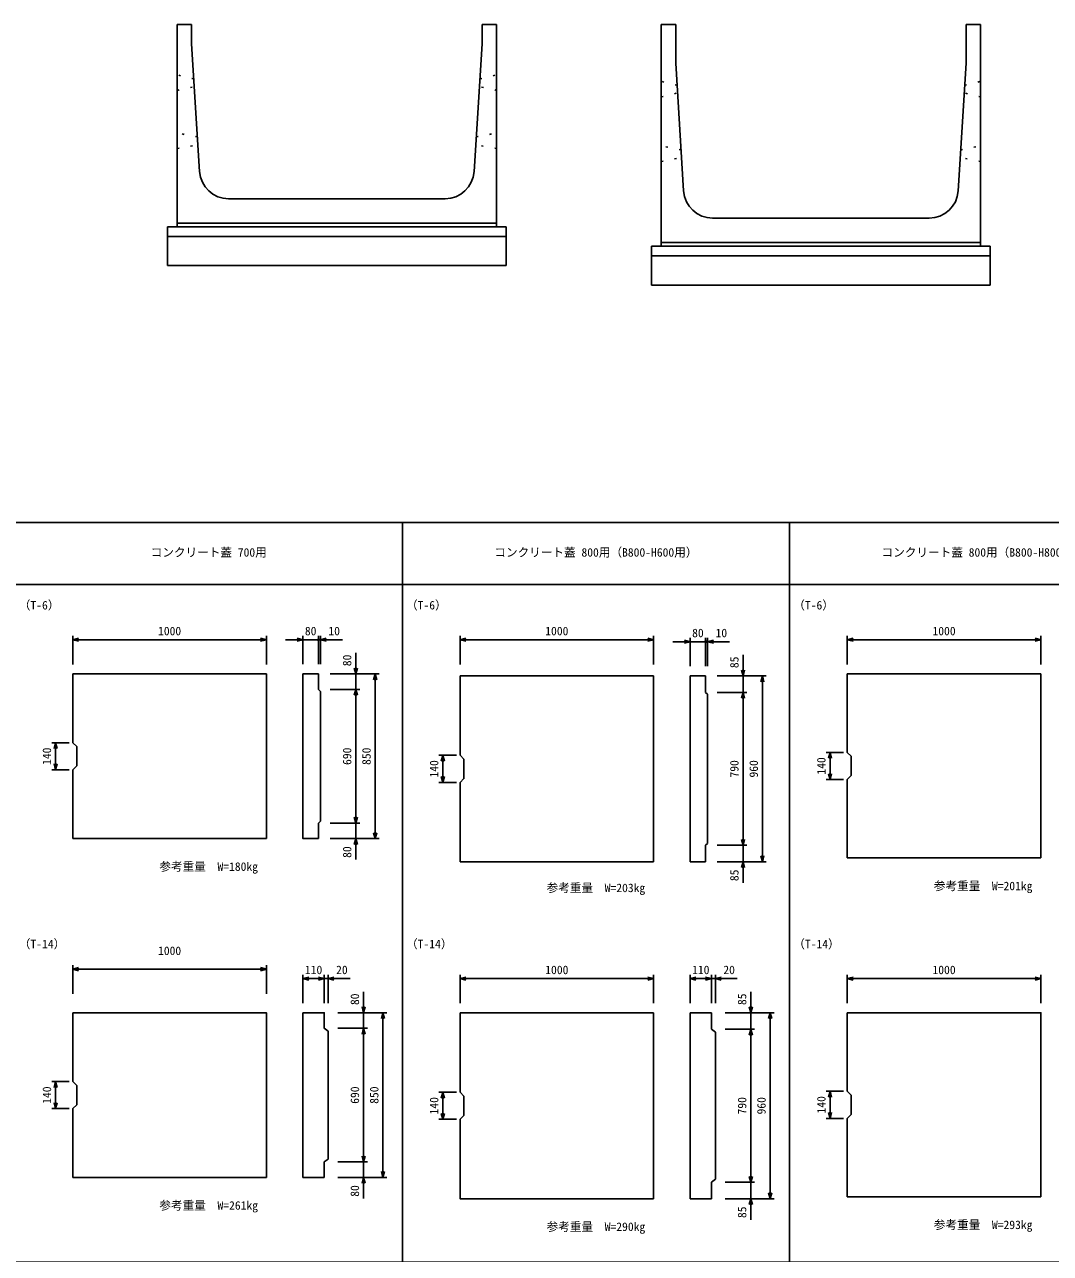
# Model space of a CAD drawing. Units: millimetres, scale not verified. Extents: x -33600 to 33600, y -11880 to 11880.
# Drawn here: x -21326 to -16028, y -5537 to 809 of the extents above; entities that cross this region are included whole.
import ezdxf
from ezdxf.enums import TextEntityAlignment as Align

# ---------------------------------------------------------------- set-up
doc = ezdxf.new("R2010")
doc.units = ezdxf.units.MM
doc.header["$LTSCALE"] = 40
doc.linetypes.add('DOTTED', pattern=[1.75, 0.25, -1.5])
for name, color, linetype, lineweight in [('0-0_DIM', 7, 'Continuous', 25), ('0-2_HATCH', 6, 'Continuous', 25), ('0-5_OUTLINE', 3, 'Continuous', 25), ('0-6_OUTLINE2', 4, 'DOTTED', 25), ('0-7_TXT', 7, 'Continuous', 25)]:
    doc.layers.add(name, color=color, linetype=linetype, lineweight=lineweight)
doc.styles.add('ＭＳ ゴシック', font='')
doc.styles.get('ＭＳ ゴシック').set_extended_font_data('MS Gothic')

msp = doc.modelspace()

# ---------------------------------------------------------------- linework, layer by layer
at = {"layer": '0-0_DIM'}
for p, q in [((-21076.89, -2348.19), (-21076.89, -2495.32)), ((-21076.89, -2368.19), (-20076.89, -2368.19)), ((-20076.89, -2348.19), (-20076.89, -2495.32)), ((-19888.3, -2368.19), (-19978.3, -2368.19)), ((-19888.3, -2348.19), (-19888.3, -2494.59)), ((-19888.3, -2368.19), (-19808.3, -2368.19)), ((-19808.3, -2348.19), (-19808.3, -2494.59)), ((-19808.3, -2368.19), (-19798.3, -2368.19)), ((-19798.3, -2348.19), (-19798.3, -2494.59)), ((-19684.77, -2368.19), (-19798.3, -2368.19)), ((-19076.89, -2348.19), (-19076.89, -2495.32)), ((-19076.89, -2368.19), (-18076.89, -2368.19)), ((-18076.89, -2348.19), (-18076.89, -2495.32)), ((-17888.3, -2378.19), (-17978.3, -2378.19)), ((-17888.3, -2358.19), (-17888.3, -2504.59)), ((-17888.3, -2378.19), (-17808.3, -2378.19)), ((-17808.3, -2358.19), (-17808.3, -2504.59)), ((-17808.3, -2378.19), (-17798.3, -2378.19)), ((-17798.3, -2358.19), (-17798.3, -2504.59)), ((-17684.77, -2378.19), (-17798.3, -2378.19)), ((-17076.89, -2348.19), (-17076.89, -2495.32)), ((-17076.89, -2368.19), (-16076.89, -2368.19)), ((-16076.89, -2348.19), (-16076.89, -2495.32)), ((-19615.22, -2435.87), (-19615.22, -2544.72)), ((-17615.22, -2445.87), (-17615.22, -2554.72)), ((-19495.22, -2544.72), (-19748.3, -2544.72)), ((-19615.22, -2624.72), (-19615.22, -2544.72)), ((-19515.22, -3394.72), (-19515.22, -2544.72)), ((-17495.22, -2554.72), (-17748.3, -2554.72)), ((-17615.22, -2639.72), (-17615.22, -2554.72)), ((-17515.22, -3514.72), (-17515.22, -2554.72)), ((-19595.22, -2624.72), (-19748.3, -2624.72)), ((-19615.22, -3314.72), (-19615.22, -2624.72)), ((-17595.22, -2639.72), (-17748.3, -2639.72)), ((-17615.22, -3429.72), (-17615.22, -2639.72)), ((-21185.89, -2899.72), (-21095.89, -2899.72)), ((-21165.89, -2899.72), (-21165.89, -3039.72)), ((-19185.89, -2964.72), (-19095.89, -2964.72)), ((-19165.89, -2964.72), (-19165.89, -3104.72)), ((-17185.89, -2949.72), (-17095.89, -2949.72)), ((-17165.89, -2949.72), (-17165.89, -3089.72)), ((-21185.89, -3039.72), (-21095.89, -3039.72)), ((-19185.89, -3104.72), (-19095.89, -3104.72)), ((-17185.89, -3089.72), (-17095.89, -3089.72)), ((-19595.22, -3314.72), (-19748.3, -3314.72)), ((-19615.22, -3314.72), (-19615.22, -3394.72)), ((-19495.22, -3394.72), (-19748.3, -3394.72)), ((-19615.22, -3503.57), (-19615.22, -3394.72)), ((-17595.22, -3429.72), (-17748.3, -3429.72)), ((-17615.22, -3429.72), (-17615.22, -3514.72)), ((-17495.22, -3514.72), (-17748.3, -3514.72)), ((-17615.22, -3623.57), (-17615.22, -3514.72)), ((-21076.89, -4049.51), (-21076.89, -4196.64)), ((-20076.89, -4049.51), (-20076.89, -4196.64)), ((-21076.89, -4069.51), (-20076.89, -4069.51)), ((-19888.3, -4098.19), (-19888.3, -4244.59)), ((-19888.3, -4118.19), (-19778.3, -4118.19)), ((-19778.3, -4098.19), (-19778.3, -4244.59)), ((-19778.3, -4118.19), (-19758.3, -4118.19)), ((-19758.3, -4098.19), (-19758.3, -4244.59)), ((-19644.77, -4118.19), (-19758.3, -4118.19)), ((-19076.89, -4098.19), (-19076.89, -4245.32)), ((-19076.89, -4118.19), (-18076.89, -4118.19)), ((-18076.89, -4098.19), (-18076.89, -4245.32)), ((-17888.3, -4098.19), (-17888.3, -4244.59)), ((-17888.3, -4118.19), (-17778.3, -4118.19)), ((-17778.3, -4098.19), (-17778.3, -4244.59)), ((-17778.3, -4118.19), (-17758.3, -4118.19)), ((-17758.3, -4098.19), (-17758.3, -4244.59)), ((-17644.77, -4118.19), (-17758.3, -4118.19)), ((-17076.89, -4098.19), (-17076.89, -4245.32)), ((-17076.89, -4118.19), (-16076.89, -4118.19)), ((-16076.89, -4098.19), (-16076.89, -4245.32)), ((-19575.22, -4185.87), (-19575.22, -4294.72)), ((-17575.22, -4185.87), (-17575.22, -4294.72)), ((-19455.22, -4294.72), (-19708.3, -4294.72)), ((-19575.22, -4374.72), (-19575.22, -4294.72)), ((-19475.22, -5144.72), (-19475.22, -4294.72)), ((-17455.22, -4294.72), (-17708.3, -4294.72)), ((-17575.22, -4379.72), (-17575.22, -4294.72)), ((-17475.22, -5254.72), (-17475.22, -4294.72)), ((-19555.22, -4374.72), (-19708.3, -4374.72)), ((-19575.22, -5064.72), (-19575.22, -4374.72)), ((-17555.22, -4379.72), (-17708.3, -4379.72)), ((-17575.22, -5169.72), (-17575.22, -4379.72)), ((-21185.89, -4649.72), (-21095.89, -4649.72)), ((-21165.89, -4649.72), (-21165.89, -4789.72)), ((-19185.89, -4704.72), (-19095.89, -4704.72)), ((-19165.89, -4704.72), (-19165.89, -4844.72)), ((-17185.89, -4699.72), (-17095.89, -4699.72)), ((-17165.89, -4699.72), (-17165.89, -4839.72)), ((-21185.89, -4789.72), (-21095.89, -4789.72)), ((-19185.89, -4844.72), (-19095.89, -4844.72)), ((-17185.89, -4839.72), (-17095.89, -4839.72)), ((-19555.22, -5064.72), (-19708.3, -5064.72)), ((-19575.22, -5064.72), (-19575.22, -5144.72)), ((-19455.22, -5144.72), (-19708.3, -5144.72)), ((-19575.22, -5253.57), (-19575.22, -5144.72)), ((-17555.22, -5169.72), (-17708.3, -5169.72)), ((-17575.22, -5169.72), (-17575.22, -5254.72)), ((-17455.22, -5254.72), (-17708.3, -5254.72)), ((-17575.22, -5363.57), (-17575.22, -5254.72))]:
    msp.add_line(p, q, dxfattribs=at)
for points in [[(-21046.89, -2360.15), (-21076.89, -2368.19), (-21046.89, -2376.23)], [(-20106.89, -2360.15), (-20076.89, -2368.19), (-20106.89, -2376.23)], [(-19918.3, -2376.23), (-19888.3, -2368.19), (-19918.3, -2360.15)], [(-19768.3, -2376.23), (-19798.3, -2368.19), (-19768.3, -2360.15)], [(-19046.89, -2360.15), (-19076.89, -2368.19), (-19046.89, -2376.23)], [(-18106.89, -2360.15), (-18076.89, -2368.19), (-18106.89, -2376.23)], [(-17918.3, -2386.23), (-17888.3, -2378.19), (-17918.3, -2370.15)], [(-17768.3, -2386.23), (-17798.3, -2378.19), (-17768.3, -2370.15)], [(-17046.89, -2360.15), (-17076.89, -2368.19), (-17046.89, -2376.23)], [(-16106.89, -2360.15), (-16076.89, -2368.19), (-16106.89, -2376.23)], [(-19623.26, -2514.72), (-19615.22, -2544.72), (-19607.18, -2514.72)], [(-17623.26, -2524.72), (-17615.22, -2554.72), (-17607.18, -2524.72)], [(-19523.26, -2574.72), (-19515.22, -2544.72), (-19507.18, -2574.72)], [(-17523.26, -2584.72), (-17515.22, -2554.72), (-17507.18, -2584.72)], [(-19623.26, -2654.72), (-19615.22, -2624.72), (-19607.18, -2654.72)], [(-17623.26, -2669.72), (-17615.22, -2639.72), (-17607.18, -2669.72)], [(-21173.93, -2929.72), (-21165.89, -2899.72), (-21157.85, -2929.72)], [(-19173.93, -2994.72), (-19165.89, -2964.72), (-19157.85, -2994.72)], [(-17173.93, -2979.72), (-17165.89, -2949.72), (-17157.85, -2979.72)], [(-21173.93, -3009.72), (-21165.89, -3039.72), (-21157.85, -3009.72)], [(-19173.93, -3074.72), (-19165.89, -3104.72), (-19157.85, -3074.72)], [(-17173.93, -3059.72), (-17165.89, -3089.72), (-17157.85, -3059.72)], [(-19623.26, -3284.72), (-19615.22, -3314.72), (-19607.18, -3284.72)], [(-19623.26, -3424.72), (-19615.22, -3394.72), (-19607.18, -3424.72)], [(-19523.26, -3364.72), (-19515.22, -3394.72), (-19507.18, -3364.72)], [(-17623.26, -3399.72), (-17615.22, -3429.72), (-17607.18, -3399.72)], [(-17523.26, -3484.72), (-17515.22, -3514.72), (-17507.18, -3484.72)], [(-17623.26, -3544.72), (-17615.22, -3514.72), (-17607.18, -3544.72)], [(-21046.89, -4061.47), (-21076.89, -4069.51), (-21046.89, -4077.55)], [(-20106.89, -4061.47), (-20076.89, -4069.51), (-20106.89, -4077.55)], [(-19858.3, -4126.23), (-19888.3, -4118.19), (-19858.3, -4110.15)], [(-19808.3, -4126.23), (-19778.3, -4118.19), (-19808.3, -4110.15)], [(-19728.3, -4126.23), (-19758.3, -4118.19), (-19728.3, -4110.15)], [(-19046.89, -4110.15), (-19076.89, -4118.19), (-19046.89, -4126.23)], [(-18106.89, -4110.15), (-18076.89, -4118.19), (-18106.89, -4126.23)], [(-17858.3, -4126.23), (-17888.3, -4118.19), (-17858.3, -4110.15)], [(-17808.3, -4126.23), (-17778.3, -4118.19), (-17808.3, -4110.15)], [(-17728.3, -4126.23), (-17758.3, -4118.19), (-17728.3, -4110.15)], [(-17046.89, -4110.15), (-17076.89, -4118.19), (-17046.89, -4126.23)], [(-16106.89, -4110.15), (-16076.89, -4118.19), (-16106.89, -4126.23)], [(-19583.26, -4264.72), (-19575.22, -4294.72), (-19567.18, -4264.72)], [(-19483.26, -4324.72), (-19475.22, -4294.72), (-19467.18, -4324.72)], [(-17583.26, -4264.72), (-17575.22, -4294.72), (-17567.18, -4264.72)], [(-17483.26, -4324.72), (-17475.22, -4294.72), (-17467.18, -4324.72)], [(-19583.26, -4404.72), (-19575.22, -4374.72), (-19567.18, -4404.72)], [(-17583.26, -4409.72), (-17575.22, -4379.72), (-17567.18, -4409.72)], [(-21173.93, -4679.72), (-21165.89, -4649.72), (-21157.85, -4679.72)], [(-21173.93, -4759.72), (-21165.89, -4789.72), (-21157.85, -4759.72)], [(-19173.93, -4734.72), (-19165.89, -4704.72), (-19157.85, -4734.72)], [(-17173.93, -4729.72), (-17165.89, -4699.72), (-17157.85, -4729.72)], [(-19173.93, -4814.72), (-19165.89, -4844.72), (-19157.85, -4814.72)], [(-17173.93, -4809.72), (-17165.89, -4839.72), (-17157.85, -4809.72)], [(-19583.26, -5034.72), (-19575.22, -5064.72), (-19567.18, -5034.72)], [(-19483.26, -5114.72), (-19475.22, -5144.72), (-19467.18, -5114.72)], [(-17583.26, -5139.72), (-17575.22, -5169.72), (-17567.18, -5139.72)], [(-19583.26, -5174.72), (-19575.22, -5144.72), (-19567.18, -5174.72)], [(-17583.26, -5284.72), (-17575.22, -5254.72), (-17567.18, -5284.72)], [(-17483.26, -5224.72), (-17475.22, -5254.72), (-17467.18, -5224.72)]]:
    msp.add_lwpolyline(points, dxfattribs=at)
for centre in [(-19808.3, -2368.19), (-17808.3, -2378.19)]:
    msp.add_circle(centre, 4, dxfattribs=at)
at = {"layer": '0-2_HATCH'}
for p, q in [((-21076.89, -2544.72), (-21076.89, -2899.72)), ((-19888.3, -2544.72), (-19808.3, -2544.72)), ((-19808.3, -2544.72), (-19808.3, -2624.72)), ((-19076.89, -2554.72), (-19076.89, -2964.72)), ((-19076.89, -2554.72), (-18076.89, -2554.72)), ((-18076.89, -2554.72), (-18076.89, -3514.72)), ((-17888.3, -2554.72), (-17808.3, -2554.72)), ((-17888.3, -2554.72), (-17888.3, -3514.72)), ((-17808.3, -2554.72), (-17808.3, -2639.72)), ((-17076.89, -2544.72), (-16076.89, -2544.72)), ((-17076.89, -2544.72), (-17076.89, -2949.72)), ((-16076.89, -2544.72), (-16076.89, -3494.72)), ((-19808.3, -2624.72), (-19798.3, -2634.72)), ((-19798.3, -2634.72), (-19798.3, -3304.72)), ((-17808.3, -2639.72), (-17798.3, -2649.72)), ((-17798.3, -2649.72), (-17798.3, -3419.72)), ((-21076.89, -2899.72), (-21056.89, -2919.72)), ((-21056.89, -2919.72), (-21056.89, -3019.72)), ((-19076.89, -2964.72), (-19056.89, -2984.72)), ((-17076.89, -2949.72), (-17056.89, -2969.72)), ((-21056.89, -3019.72), (-21076.89, -3039.72)), ((-21076.89, -3039.72), (-21076.89, -3394.72)), ((-19076.89, -3104.72), (-19076.89, -3514.72)), ((-19808.3, -3314.72), (-19798.3, -3304.72)), ((-19808.3, -3314.72), (-19808.3, -3394.72)), ((-21076.89, -3394.72), (-20076.89, -3394.72)), ((-17808.3, -3429.72), (-17798.3, -3419.72)), ((-17808.3, -3429.72), (-17808.3, -3514.72)), ((-19076.89, -3514.72), (-18076.89, -3514.72)), ((-17888.3, -3514.72), (-17808.3, -3514.72)), ((-17076.89, -3494.72), (-16076.89, -3494.72)), ((-21076.89, -4294.72), (-21076.89, -4649.72)), ((-19888.3, -4294.72), (-19888.3, -5144.72)), ((-19076.89, -4294.72), (-19076.89, -4704.72)), ((-19076.89, -4294.72), (-18076.89, -4294.72)), ((-18076.89, -4294.72), (-18076.89, -5254.72)), ((-17888.3, -4294.72), (-17778.3, -4294.72)), ((-17778.3, -4294.72), (-17778.3, -4379.72)), ((-17076.89, -4294.72), (-17076.89, -4699.72)), ((-19758.3, -4389.72), (-19758.3, -5049.72)), ((-17778.3, -4379.72), (-17758.3, -4394.72)), ((-17758.3, -4394.72), (-17758.3, -5154.72)), ((-21076.89, -4649.72), (-21056.89, -4669.72)), ((-21056.89, -4669.72), (-21056.89, -4769.72)), ((-19076.89, -4704.72), (-19056.89, -4724.72)), ((-19056.89, -4724.72), (-19056.89, -4824.72)), ((-17076.89, -4699.72), (-17056.89, -4719.72)), ((-17056.89, -4719.72), (-17056.89, -4819.72)), ((-21056.89, -4769.72), (-21076.89, -4789.72)), ((-21076.89, -4789.72), (-21076.89, -5144.72)), ((-17056.89, -4819.72), (-17076.89, -4839.72)), ((-19056.89, -4824.72), (-19076.89, -4844.72)), ((-17076.89, -4839.72), (-17076.89, -5244.72)), ((-19778.3, -5064.72), (-19758.3, -5049.72)), ((-19778.3, -5064.72), (-19778.3, -5144.72)), ((-21076.89, -5144.72), (-20076.89, -5144.72)), ((-19888.3, -5144.72), (-19778.3, -5144.72)), ((-17778.3, -5169.72), (-17758.3, -5154.72)), ((-17778.3, -5169.72), (-17778.3, -5254.72)), ((-17076.89, -5244.72), (-16076.89, -5244.72))]:
    msp.add_line(p, q, dxfattribs=at)
for points in [[(-21076.89, -2544.72), (-20076.89, -2544.72), (-20076.89, -3394.72)], [(-19888.3, -2544.72), (-19888.3, -3394.72), (-19808.3, -3394.72)], [(-17056.89, -2969.72), (-17056.89, -3069.72), (-17076.89, -3089.72), (-17076.89, -3494.72)], [(-19056.89, -2984.72), (-19056.89, -3084.72), (-19076.89, -3104.72)], [(-21076.89, -4294.72), (-20076.89, -4294.72), (-20076.89, -5144.72)], [(-19888.3, -4294.72), (-19778.3, -4294.72), (-19778.3, -4374.72), (-19758.3, -4389.72)], [(-17888.3, -4294.72), (-17888.3, -5254.72), (-17778.3, -5254.72)], [(-17076.89, -4294.72), (-16076.89, -4294.72), (-16076.89, -5244.72)], [(-19076.89, -4844.72), (-19076.89, -5254.72), (-18076.89, -5254.72)]]:
    msp.add_lwpolyline(points, dxfattribs=at)
at = {"layer": '0-5_OUTLINE'}
for p, q in [((-20538.17, 808.94), (-20463.17, 808.94)), ((-20538.17, 808.94), (-20538.17, -236.06)), ((-20463.17, 708.94), (-20463.17, 808.94)), ((-18888.17, 808.94), (-18963.17, 808.94)), ((-18963.17, 708.94), (-18963.17, 808.94)), ((-18888.17, 808.94), (-18888.17, -236.06)), ((-18038.17, 808.94), (-17963.17, 808.94)), ((-18038.17, 808.94), (-18038.17, -336.06)), ((-17963.17, 608.94), (-17963.17, 808.94)), ((-16388.17, 808.94), (-16463.17, 808.94)), ((-16463.17, 608.94), (-16463.17, 808.94)), ((-16388.17, 808.94), (-16388.17, -336.06)), ((-20421.96, 49.59), (-20463.17, 708.94)), ((-18963.17, 708.94), (-19004.38, 49.59)), ((-17921.96, -50.41), (-17963.17, 608.94)), ((-16463.17, 608.94), (-16504.38, -50.41)), ((-20272.25, -91.06), (-19154.09, -91.06)), ((-20588.17, -236.06), (-18838.17, -236.06)), ((-20588.17, -436.06), (-20588.17, -236.06)), ((-18888.17, -216.06), (-20538.17, -216.06)), ((-18838.17, -436.06), (-18838.17, -236.06)), ((-17772.25, -191.06), (-16654.09, -191.06)), ((-20588.17, -286.06), (-18838.17, -286.06)), ((-16388.17, -316.06), (-18038.17, -316.06)), ((-18088.17, -336.06), (-16338.17, -336.06)), ((-18088.17, -536.06), (-18088.17, -336.06)), ((-16338.17, -536.06), (-16338.17, -336.06)), ((-20588.17, -436.06), (-18838.17, -436.06)), ((-18088.17, -386.06), (-16338.17, -386.06)), ((-18088.17, -536.06), (-16338.17, -536.06))]:
    msp.add_line(p, q, dxfattribs=at)
for centre, start, end in [((-20272.25, 58.94), 183.57633, 270), ((-19154.09, 58.94), 270, 356.42367), ((-17772.25, -41.06), 183.57633, 270), ((-16654.09, -41.06), 270, 356.42367)]:
    msp.add_arc(centre, 150, start, end, dxfattribs=at)
at = {"layer": '0-6_OUTLINE2'}
for p, q in [((-20451.92, 528.94), (-20538.17, 548.94)), ((-18974.42, 528.94), (-18888.17, 548.94)), ((-17956.09, 495.61), (-18038.17, 515.61)), ((-16470.25, 495.61), (-16388.17, 515.61)), ((-20538.17, 468.94), (-20449.42, 488.94)), ((-18888.17, 468.94), (-18976.92, 488.94)), ((-18038.17, 435.61), (-17953.59, 455.61)), ((-16388.17, 435.61), (-16472.75, 455.61)), ((-20433.17, 228.94), (-20538.17, 248.94)), ((-18993.17, 228.94), (-18888.17, 248.94)), ((-20538.17, 168.94), (-20430.67, 188.94)), ((-18888.17, 168.94), (-18995.67, 188.94)), ((-17935.25, 162.28), (-18038.17, 182.28)), ((-16491.09, 162.28), (-16388.17, 182.28)), ((-18038.17, 102.28), (-17932.75, 122.28)), ((-16388.17, 102.28), (-16493.59, 122.28))]:
    msp.add_line(p, q, dxfattribs=at)
at = {"layer": '0-7_TXT'}
for points in [[(-21374.81, -2082.13), (-19374.81, -2082.13), (-19374.81, -1762.13), (-21374.81, -1762.13)], [(-19374.81, -2082.13), (-17374.81, -2082.13), (-17374.81, -1762.13), (-19374.81, -1762.13)], [(-17374.81, -2082.13), (-15374.81, -2082.13), (-15374.81, -1762.13), (-17374.81, -1762.13)], [(-21374.81, -5582.13), (-19374.81, -5582.13), (-19374.81, -2082.13), (-21374.81, -2082.13)], [(-19374.81, -5582.13), (-17374.81, -5582.13), (-17374.81, -2082.13), (-19374.81, -2082.13)], [(-17374.81, -5582.13), (-15374.81, -5582.13), (-15374.81, -2082.13), (-17374.81, -2082.13)]]:
    msp.add_lwpolyline(points, close=True, dxfattribs=at)

# ---------------------------------------------------------------- texts
at = {"layer": '0-0_DIM', "style": 'ＭＳ ゴシック'}
for s, p in [('（T-6）', (-21355.79, -2224.82)), ('（T-6）', (-19355.79, -2224.82)), ('（T-6）', (-17355.79, -2224.82)), ('1000', (-20636.89, -2358.19)), ('80', (-19878.3, -2358.19)), ('10', (-19757.13, -2358.19)), ('1000', (-18636.89, -2358.19)), ('80', (-17878.3, -2368.19)), ('10', (-17757.13, -2368.19)), ('1000', (-16636.89, -2358.19)), ('参考重量\u3000W=180kg', (-20629.81, -3574.72)), ('参考重量\u3000W=201kg', (-16629.81, -3674.72)), ('参考重量\u3000W=203kg', (-18629.81, -3684.72)), ('（T-14）', (-21355.79, -3974.82)), ('（T-14）', (-19355.79, -3974.82)), ('（T-14）', (-17355.79, -3974.82)), ('1000', (-20636.89, -4009.51)), ('110', (-19878.3, -4108.19)), ('20', (-19717.13, -4108.19)), ('1000', (-18636.89, -4108.19)), ('110', (-17878.3, -4108.19)), ('20', (-17717.13, -4108.19)), ('1000', (-16636.89, -4108.19)), ('参考重量\u3000W=261kg', (-20629.81, -5324.72)), ('参考重量\u3000W=290kg', (-18629.81, -5434.72)), ('参考重量\u3000W=293kg', (-16629.81, -5424.72))]:
    msp.add_text(s, height=43.99, dxfattribs=at).set_placement(p, align=Align.BOTTOM_LEFT)
for s, p in [('80', (-19625.22, -2504.72)), ('85', (-17625.22, -2514.72)), ('140', (-21175.89, -3014.72)), ('690', (-19625.22, -3014.72)), ('850', (-19525.22, -3014.72)), ('140', (-17175.89, -3064.72)), ('140', (-19175.89, -3079.72)), ('790', (-17625.22, -3079.72)), ('960', (-17525.22, -3079.72)), ('80', (-19625.22, -3494.72)), ('85', (-17625.22, -3614.72)), ('80', (-19585.22, -4254.72)), ('85', (-17585.22, -4254.72)), ('140', (-21175.89, -4764.72)), ('690', (-19585.22, -4764.72)), ('850', (-19485.22, -4764.72)), ('140', (-19175.89, -4819.72)), ('790', (-17585.22, -4819.72)), ('960', (-17485.22, -4819.72)), ('140', (-17175.89, -4814.72)), ('80', (-19585.22, -5244.72)), ('85', (-17585.22, -5354.72))]:
    msp.add_text(s, height=43.99, rotation=90, dxfattribs=at).set_placement(p, align=Align.BOTTOM_LEFT)
at = {"layer": '0-7_TXT', "style": 'ＭＳ ゴシック'}
for s, p in [('コンクリート蓋 700用', (-20674.81, -1952.13)), ('コンクリート蓋 800用（B800-H600用）', (-18899.81, -1952.13)), ('コンクリート蓋 800用（B800-H800用）', (-16899.81, -1952.13))]:
    msp.add_text(s, height=43.99, dxfattribs=at).set_placement(p, align=Align.BOTTOM_LEFT)

doc.saveas('drawing.dxf')
